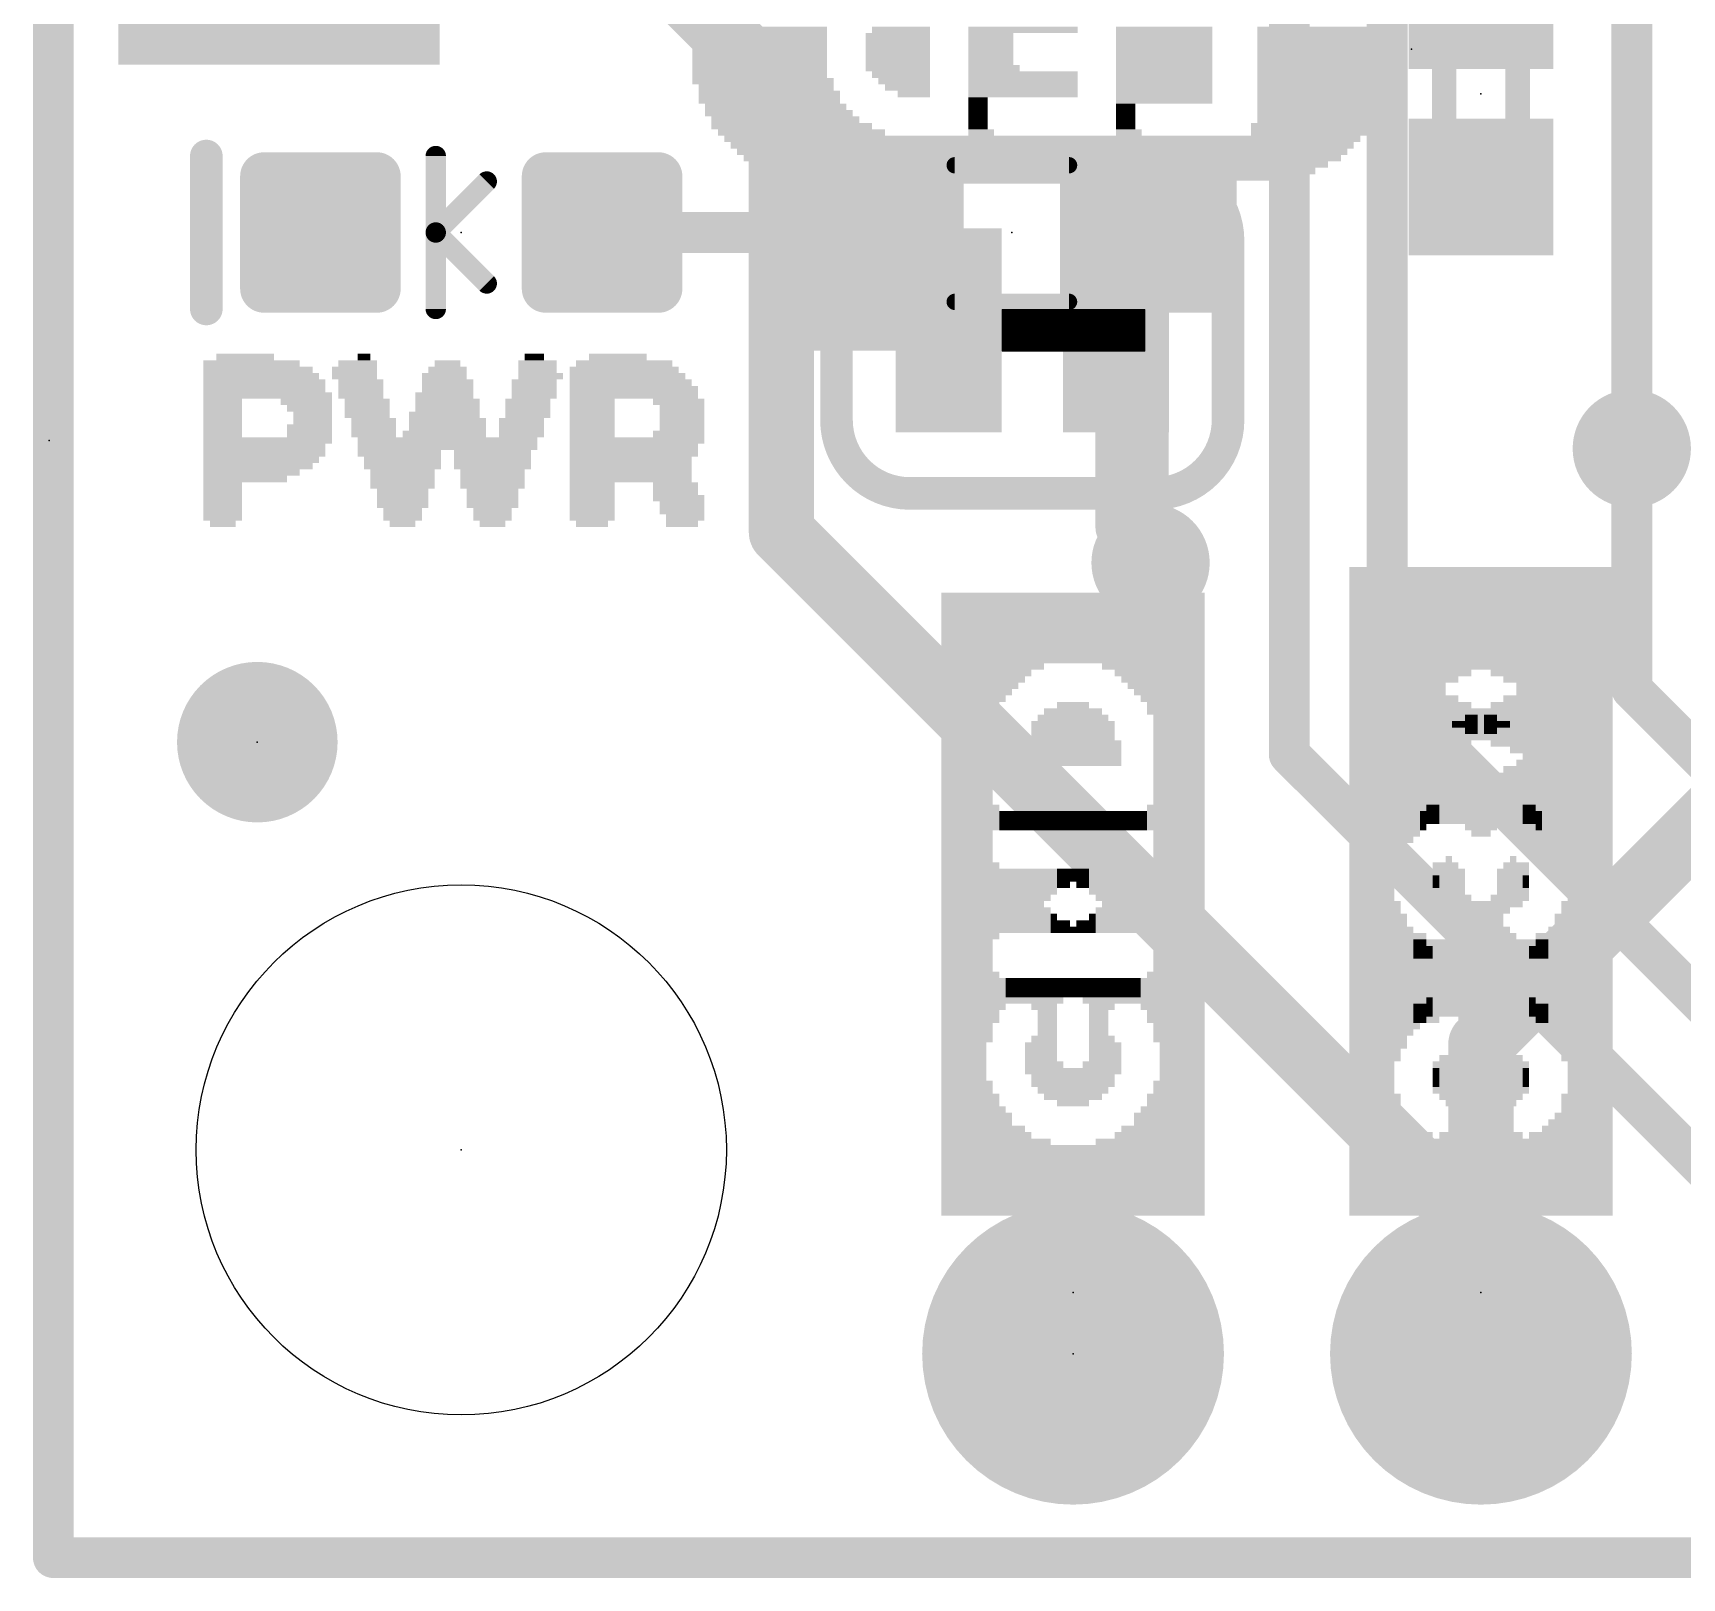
# Model space of a CAD drawing. Extents: x -23 to 84, y -20 to 26.
# Drawn here: x -0.13 to 10.14, y -0.13 to 9.5 of the extents above; entities that cross this region are included whole.
import ezdxf

# ---------------------------------------------------------------- set-up
doc = ezdxf.new("R2010")
doc.units = 0
for name, color, linetype in [('1', 12, 'CONTINUOUS'), ('16', 132, 'CONTINUOUS'), ('17', 110, 'CONTINUOUS'), ('18', 110, 'CONTINUOUS'), ('20', 53, 'CONTINUOUS'), ('21', 41, 'CONTINUOUS'), ('22', 40, 'CONTINUOUS'), ('23', 53, 'CONTINUOUS'), ('24', 53, 'CONTINUOUS'), ('51', 53, 'CONTINUOUS')]:
    doc.layers.add(name, color=color, linetype=linetype)

# ---------------------------------------------------------------- blocks, each defined once
blk = doc.blocks.new('RECT')
blk.add_solid([(-0.5, -0.5), (0.5, -0.5), (-0.5, 0.5), (0.5, 0.5)])
blk = doc.blocks.new('RECT160000X160000R30')
at = {"const_width": 0.15}
blk.add_lwpolyline([(0.425, -0.35), (0.425, 0.35, 0.4142), (0.35, 0.425), (-0.35, 0.425, 0.4142), (-0.425, 0.35), (-0.425, -0.35, 0.4142), (-0.35, -0.425), (0.35, -0.425, 0.4142)], format="xyb", close=True, dxfattribs=at)
blk.add_solid([(-0.3754, -0.3754), (0.3754, -0.3754), (-0.3754, 0.3754), (0.3754, 0.3754)])
blk = doc.blocks.new('PIE')
at = {"const_width": 0.5}
blk.add_lwpolyline([(0, -0.25, 1), (0, 0.25, 1), (0, -0.25)], format="xyb", dxfattribs=at)
blk = doc.blocks.new('ROUNDP')
at = {"const_width": 0.5}
blk.add_lwpolyline([(0, -0.25, 1), (0, 0.25, 1), (0, -0.25)], format="xyb", dxfattribs=at)
blk = doc.blocks.new('ROUNDV')
at = {"const_width": 0.5}
blk.add_lwpolyline([(0, -0.25, 1), (0, 0.25, 1), (0, -0.25)], format="xyb", dxfattribs=at)

msp = doc.modelspace()

# ---------------------------------------------------------------- linework, layer by layer
at = {"layer": '1'}
for points, const_width in [([(0, 25.4), (0, 0)], 0.254), ([(9.8295, 6.9088), (9.8295, 9.74)], 0.254), ([(5.119, 8.255), (3.417, 8.255)], 0.254), ([(6.819, 6.2112), (6.819, 8.255)], 0.254), ([(12.0396, 6.35), (8.89, 3.2004)], 0.4064), ([(6.8326, 6.1976), (6.819, 6.2112)], 0.254), ([(8.89, 3.2004), (8.89, 1.27)], 0.4064), ([(0, 0), (25.4, 0)], 0.254)]:
    msp.add_lwpolyline(points, dxfattribs=dict(at, const_width=const_width))
for points, const_width in [([(3.417, 8.3185, 1), (3.417, 8.1915)], 0.127), ([(5.119, 8.1915, 1), (5.119, 8.3185)], 0.127), ([(6.8825, 8.255, 1), (6.7555, 8.255)], 0.127), ([(9.766, 6.9088, 1), (9.893, 6.9088)], 0.127), ([(6.8639, 6.2561, 1), (6.7741, 6.1663)], 0.127), ([(6.7555, 6.2112, 1), (6.8825, 6.2112)], 0.127), ([(6.7877, 6.1527, 1), (6.8775, 6.2425)], 0.127), ([(8.9916, 3.2004, 1), (8.7884, 3.2004)], 0.2032), ([(8.8182, 3.2722, 1), (8.9618, 3.1286)], 0.2032), ([(8.7884, 1.27, 1), (8.9916, 1.27)], 0.2032), ([(0, 0.0635, 1), (0, -0.0635)], 0.127), ([(-0.0635, 0, 1), (0.0635, 0)], 0.127)]:
    msp.add_lwpolyline(points, format="xyb", dxfattribs=dict(at, const_width=const_width))
at = {"layer": '16'}
for points, const_width in [([(0, 25.4), (0, 0)], 0.254), ([(8.3058, 5.4102), (8.3058, 10.1854)], 0.254), ([(4.5339, 9.1313), (3.6068, 10.0584)], 0.4064), ([(7.6962, 5.0038), (7.6962, 9.8806)], 0.254), ([(4.5339, 7.6454), (4.5339, 9.1313)], 0.4064), ([(4.5339, 6.3881), (4.5339, 7.6454)], 0.4064), ([(5.5753, 7.6454), (4.5339, 7.6454)], 0.254), ([(6.7945, 7.7724), (5.9119, 7.7724)], 0.0127), ([(5.9119, 7.7724), (5.9119, 7.5184)], 0.0127), ([(5.9119, 7.7597), (6.7945, 7.7597)], 0.0127), ([(5.9119, 7.747), (6.7945, 7.747)], 0.0127), ([(5.9119, 7.7343), (6.7945, 7.7343)], 0.0127), ([(5.9119, 7.7216), (6.7945, 7.7216)], 0.0127), ([(5.9119, 7.7089), (6.7945, 7.7089)], 0.0127), ([(5.9119, 7.6962), (6.7945, 7.6962)], 0.0127), ([(6.6167, 7.6454), (6.6167, 6.4135)], 0.254), ([(6.7945, 7.5184), (6.7945, 7.7724)], 0.0127), ([(5.9119, 7.6835), (6.7945, 7.6835)], 0.0127), ([(5.9119, 7.6708), (6.7945, 7.6708)], 0.0127), ([(5.9119, 7.6581), (6.7945, 7.6581)], 0.0127), ([(5.9119, 7.6454), (6.7945, 7.6454)], 0.0127), ([(5.9119, 7.6327), (6.7945, 7.6327)], 0.0127), ([(5.9119, 7.62), (6.7945, 7.62)], 0.0127), ([(5.9119, 7.6073), (6.7945, 7.6073)], 0.0127), ([(5.9119, 7.5946), (6.7945, 7.5946)], 0.0127), ([(5.9119, 7.5819), (6.7945, 7.5819)], 0.0127), ([(5.9119, 7.5692), (6.7945, 7.5692)], 0.0127), ([(5.9119, 7.5565), (6.7945, 7.5565)], 0.0127), ([(5.9119, 7.5438), (6.7945, 7.5438)], 0.0127), ([(5.9119, 7.5311), (6.7945, 7.5311)], 0.0127), ([(5.9119, 7.5184), (6.7945, 7.5184)], 0.0127), ([(5.9119, 7.5184), (6.7945, 7.5184)], 0.0127), ([(9.8295, 5.4105), (9.8295, 6.9088)], 0.254), ([(8.89, 2.032), (4.5339, 6.3881)], 0.4064), ([(6.6167, 6.4135), (6.8326, 6.1976)], 0.254), ([(10.8712, 2.8448), (8.3058, 5.4102)], 0.254), ([(11.8618, 3.3782), (9.8295, 5.4105)], 0.254), ([(11.43, 1.27), (7.6962, 5.0038)], 0.254), ([(8.89, 1.27), (8.89, 2.032)], 0.4064), ([(0, 0), (25.4, 0)], 0.254)]:
    msp.add_lwpolyline(points, dxfattribs=dict(at, const_width=const_width))
for points, const_width in [([(4.6355, 9.1313, 1), (4.4323, 9.1313)], 0.2032), ([(4.4621, 9.0595, 1), (4.6057, 9.2031)], 0.2032), ([(4.6355, 7.6454, 1), (4.4323, 7.6454)], 0.2032), ([(4.4323, 7.6454, 1), (4.6355, 7.6454)], 0.2032), ([(4.5339, 7.7089, 1), (4.5339, 7.5819)], 0.127), ([(5.5753, 7.5819, 1), (5.5753, 7.7089)], 0.127), ([(5.9119, 7.7756, 1), (5.9119, 7.7692)], 0.0064), ([(5.915, 7.7724, 1), (5.9087, 7.7724)], 0.0064), ([(5.9119, 7.7629, 1), (5.9119, 7.7565)], 0.0064), ([(5.9119, 7.7502, 1), (5.9119, 7.7438)], 0.0064), ([(5.9119, 7.7375, 1), (5.9119, 7.7311)], 0.0064), ([(5.9119, 7.7248, 1), (5.9119, 7.7184)], 0.0064), ([(5.9119, 7.7121, 1), (5.9119, 7.7057)], 0.0064), ([(5.9119, 7.6994, 1), (5.9119, 7.693)], 0.0064), ([(6.6802, 7.6454, 1), (6.5532, 7.6454)], 0.127), ([(6.7977, 7.7724, 1), (6.7913, 7.7724)], 0.0064), ([(6.7945, 7.7692, 1), (6.7945, 7.7756)], 0.0064), ([(6.7945, 7.7565, 1), (6.7945, 7.7629)], 0.0064), ([(6.7945, 7.7438, 1), (6.7945, 7.7502)], 0.0064), ([(6.7945, 7.7311, 1), (6.7945, 7.7375)], 0.0064), ([(6.7945, 7.7184, 1), (6.7945, 7.7248)], 0.0064), ([(6.7945, 7.7057, 1), (6.7945, 7.7121)], 0.0064), ([(6.7945, 7.693, 1), (6.7945, 7.6994)], 0.0064), ([(5.9119, 7.6867, 1), (5.9119, 7.6803)], 0.0064), ([(5.9119, 7.674, 1), (5.9119, 7.6676)], 0.0064), ([(5.9119, 7.6613, 1), (5.9119, 7.6549)], 0.0064), ([(5.9119, 7.6486, 1), (5.9119, 7.6422)], 0.0064), ([(5.9119, 7.6359, 1), (5.9119, 7.6295)], 0.0064), ([(5.9119, 7.6232, 1), (5.9119, 7.6168)], 0.0064), ([(5.9119, 7.6105, 1), (5.9119, 7.6041)], 0.0064), ([(5.9119, 7.5978, 1), (5.9119, 7.5914)], 0.0064), ([(6.7945, 7.6803, 1), (6.7945, 7.6867)], 0.0064), ([(6.7945, 7.6676, 1), (6.7945, 7.674)], 0.0064), ([(6.7945, 7.6549, 1), (6.7945, 7.6613)], 0.0064), ([(6.7945, 7.6422, 1), (6.7945, 7.6486)], 0.0064), ([(6.7945, 7.6295, 1), (6.7945, 7.6359)], 0.0064), ([(6.7945, 7.6168, 1), (6.7945, 7.6232)], 0.0064), ([(6.7945, 7.6041, 1), (6.7945, 7.6105)], 0.0064), ([(6.7945, 7.5914, 1), (6.7945, 7.5978)], 0.0064), ([(5.9119, 7.5851, 1), (5.9119, 7.5787)], 0.0064), ([(5.9119, 7.5724, 1), (5.9119, 7.566)], 0.0064), ([(5.9119, 7.5597, 1), (5.9119, 7.5533)], 0.0064), ([(5.9119, 7.547, 1), (5.9119, 7.5406)], 0.0064), ([(5.9119, 7.5343, 1), (5.9119, 7.5279)], 0.0064), ([(5.9119, 7.5216, 1), (5.9119, 7.5152)], 0.0064), ([(5.9119, 7.5216, 1), (5.9119, 7.5152)], 0.0064), ([(5.9087, 7.5184, 1), (5.915, 7.5184)], 0.0064), ([(6.7913, 7.5184, 1), (6.7977, 7.5184)], 0.0064), ([(6.7945, 7.5787, 1), (6.7945, 7.5851)], 0.0064), ([(6.7945, 7.566, 1), (6.7945, 7.5724)], 0.0064), ([(6.7945, 7.5533, 1), (6.7945, 7.5597)], 0.0064), ([(6.7945, 7.5406, 1), (6.7945, 7.547)], 0.0064), ([(6.7945, 7.5279, 1), (6.7945, 7.5343)], 0.0064), ([(6.7945, 7.5152, 1), (6.7945, 7.5216)], 0.0064), ([(6.7945, 7.5152, 1), (6.7945, 7.5216)], 0.0064), ([(9.893, 6.9088, 1), (9.766, 6.9088)], 0.127), ([(4.6057, 6.4599, 1), (4.4621, 6.3163)], 0.2032), ([(4.4323, 6.3881, 1), (4.6355, 6.3881)], 0.2032), ([(6.6616, 6.4584, 1), (6.5718, 6.3686)], 0.127), ([(6.5532, 6.4135, 1), (6.6802, 6.4135)], 0.127), ([(6.7877, 6.1527, 1), (6.8775, 6.2425)], 0.127), ([(8.3507, 5.4551, 1), (8.2609, 5.3653)], 0.127), ([(8.2423, 5.4102, 1), (8.3693, 5.4102)], 0.127), ([(9.8744, 5.4554, 1), (9.7846, 5.3656)], 0.127), ([(9.766, 5.4105, 1), (9.893, 5.4105)], 0.127), ([(7.7411, 5.0487, 1), (7.6513, 4.9589)], 0.127), ([(7.6327, 5.0038, 1), (7.7597, 5.0038)], 0.127), ([(8.9916, 2.032, 1), (8.7884, 2.032)], 0.2032), ([(8.8182, 1.9602, 1), (8.9618, 2.1038)], 0.2032), ([(8.7884, 1.27, 1), (8.9916, 1.27)], 0.2032), ([(0, 0.0635, 1), (0, -0.0635)], 0.127), ([(-0.0635, 0, 1), (0.0635, 0)], 0.127)]:
    msp.add_lwpolyline(points, format="xyb", dxfattribs=dict(at, const_width=const_width))
at = {"layer": '20', "const_width": 0.2032}
for points in [[(0, 0), (0, 25.4)], [(25.4, 0), (0, 0)]]:
    msp.add_lwpolyline(points, dxfattribs=at)
at = {"layer": '20', "const_width": 0.1016}
for points in [[(0, 0.0508, 1), (0, -0.0508)], [(-0.0508, 0, 1), (0.0508, 0)]]:
    msp.add_lwpolyline(points, format="xyb", dxfattribs=at)
at = {"layer": '20'}
msp.add_circle((2.54, 2.54), 1.651, dxfattribs=at)
at = {"layer": '21', "const_width": 0.2032}
msp.add_lwpolyline([(0.9525, 7.7788), (0.9525, 8.7313)], dxfattribs=at)
at = {"layer": '21', "const_width": 0.1016}
for points in [[(1.0033, 8.7313, 1), (0.9017, 8.7313)], [(0.9017, 7.7788, 1), (1.0033, 7.7788)]]:
    msp.add_lwpolyline(points, format="xyb", dxfattribs=at)
at = {"layer": '22'}
for points, const_width in [([(5.334, 8.6614, 0.4142), (4.8768, 8.2042)], 0.2032), ([(5.334, 8.7122, 1), (5.334, 8.6106)], 0.1016), ([(5.334, 8.6106, 1), (5.334, 8.7122)], 0.1016), ([(7.3152, 8.2042, 0.4142), (6.858, 8.6614)], 0.2032), ([(6.858, 8.7122, 1), (6.858, 8.6106)], 0.1016), ([(6.858, 8.6106, 1), (6.858, 8.7122)], 0.1016), ([(4.9276, 8.2042, 1), (4.826, 8.2042)], 0.1016), ([(4.826, 8.2042, 1), (4.9276, 8.2042)], 0.1016), ([(7.366, 8.2042, 1), (7.2644, 8.2042)], 0.1016), ([(7.2644, 8.2042, 1), (7.366, 8.2042)], 0.1016), ([(4.8768, 7.0866, 0.4142), (5.334, 6.6294)], 0.2032), ([(4.9276, 7.0866, 1), (4.826, 7.0866)], 0.1016), ([(4.826, 7.0866, 1), (4.9276, 7.0866)], 0.1016), ([(6.858, 6.6294, 0.4142), (7.3152, 7.0866)], 0.2032), ([(7.366, 7.0866, 1), (7.2644, 7.0866)], 0.1016), ([(7.2644, 7.0866, 1), (7.366, 7.0866)], 0.1016), ([(5.334, 6.6802, 1), (5.334, 6.5786)], 0.1016), ([(5.334, 6.5786, 1), (5.334, 6.6802)], 0.1016), ([(6.858, 6.6802, 1), (6.858, 6.5786)], 0.1016), ([(6.858, 6.5786, 1), (6.858, 6.6802)], 0.1016)]:
    msp.add_lwpolyline(points, format="xyb", dxfattribs=dict(at, const_width=const_width))
at = {"layer": '22', "const_width": 0.2032}
for points in [[(6.858, 8.6614), (5.334, 8.6614)], [(4.8768, 7.0866), (4.8768, 8.2042)], [(7.3152, 7.0866), (7.3152, 8.2042)], [(5.334, 6.6294), (6.858, 6.6294)]]:
    msp.add_lwpolyline(points, dxfattribs=at)
at = {"layer": '23'}
for p in [(8.89, 9.1186), (2.54, 8.255), (5.969, 8.255), (-0.0254, 6.9596), (1.27, 5.08), (2.54, 2.54), (6.35, 1.651), (8.89, 1.651), (6.35, 1.27)]:
    msp.add_point(p, dxfattribs=at)
at = {"layer": '24'}
for p in [(8.4582, 9.398), (6.096, 7.6454), (1.27, 5.08), (6.35, 1.651), (8.89, 1.651)]:
    msp.add_point(p, dxfattribs=at)
at = {"layer": '51'}
for points, const_width in [([(8.6614, 8.8482), (8.6614, 9.389)], 0.1524), ([(9.1186, 9.389), (9.1186, 8.8482)], 0.1524), ([(2.3813, 8.255), (2.3813, 8.7313)], 0.127), ([(2.3813, 8.255), (2.6987, 8.5725)], 0.127), ([(6.325, 8.674), (5.613, 8.674)], 0.1016), ([(2.3813, 7.7788), (2.3813, 8.255)], 0.127), ([(2.3813, 8.255), (2.6987, 7.9375)], 0.127), ([(6.325, 7.823), (5.613, 7.823)], 0.1016)]:
    msp.add_lwpolyline(points, dxfattribs=dict(at, const_width=const_width))
for points, const_width in [([(8.6995, 9.389, 1), (8.6233, 9.389)], 0.0762), ([(9.1567, 9.389, 1), (9.0805, 9.389)], 0.0762), ([(8.6233, 8.8482, 1), (8.6995, 8.8482)], 0.0762), ([(9.0805, 8.8482, 1), (9.1567, 8.8482)], 0.0762), ([(2.413, 8.7313, 1), (2.3495, 8.7313)], 0.0635), ([(2.7212, 8.55, 1), (2.6763, 8.595)], 0.0635), ([(5.613, 8.6994, 1), (5.613, 8.6486)], 0.0508), ([(6.325, 8.6486, 1), (6.325, 8.6994)], 0.0508), ([(2.413, 8.255, 1), (2.3495, 8.255)], 0.0635), ([(2.4037, 8.2775, 1), (2.3588, 8.2325)], 0.0635), ([(2.3588, 8.2775, 1), (2.4037, 8.2325)], 0.0635), ([(2.3495, 8.255, 1), (2.413, 8.255)], 0.0635), ([(2.6763, 7.915, 1), (2.7212, 7.96)], 0.0635), ([(2.3495, 7.7788, 1), (2.413, 7.7788)], 0.0635), ([(5.613, 7.8484, 1), (5.613, 7.7976)], 0.0508), ([(6.325, 7.7976, 1), (6.325, 7.8484)], 0.0508)]:
    msp.add_lwpolyline(points, format="xyb", dxfattribs=dict(at, const_width=const_width))

# ---------------------------------------------------------------- block references
at = {"layer": '1', "rotation": 270}
for p, xscale, yscale in [((1.405, 9.9), 1.2, 2), ((8.89, 9.6986), 0.85, 0.9), ((8.89, 8.5386), 0.85, 0.9)]:
    msp.add_blockref('RECT', p, dxfattribs=dict(at, xscale=xscale, yscale=yscale))
at = {"layer": '1', "rotation": 90}
for p in [(1.663, 8.255), (3.417, 8.255)]:
    msp.add_blockref('RECT160000X160000R30', p, dxfattribs=at)
at = {"layer": '1', "xscale": 1.1, "rotation": 180}
for p in [(5.119, 8.255), (6.819, 8.255)]:
    msp.add_blockref('RECT', p, dxfattribs=at)
at = {"layer": '1'}
msp.add_blockref('PIE', (1.27, 5.08), dxfattribs=at)
at = {"layer": '16', "xscale": 0.6604, "yscale": 1.27, "rotation": 180}
for p in [(5.5753, 7.6454), (6.6167, 7.6454)]:
    msp.add_blockref('RECT', p, dxfattribs=at)
at = {"layer": '16'}
msp.add_blockref('PIE', (1.27, 5.08), dxfattribs=at)
at = {"layer": '17', "xscale": 1.8796, "yscale": 1.8796, "rotation": 90}
for p in [(6.35, 1.27), (6.35, 1.27), (8.89, 1.27), (8.89, 1.27)]:
    msp.add_blockref('ROUNDP', p, dxfattribs=at)
at = {"layer": '18', "xscale": 0.7366, "yscale": 0.7366}
for p in [(9.8295, 6.9088), (9.8295, 6.9088), (6.8326, 6.1976), (6.8326, 6.1976)]:
    msp.add_blockref('ROUNDV', p, dxfattribs=at)
at = {"layer": '21', "yscale": 0.04}
for p, xscale in [((1.1946, 7.4796), 0.36), ((1.9346, 7.4796), 0.08), ((2.9946, 7.4796), 0.12), ((3.5146, 7.4796), 0.36), ((1.2346, 7.4396), 0.6), ((1.2746, 7.3996), 0.68), ((1.8746, 7.3996), 0.28), ((1.8946, 7.4396), 0.24), ((2.4546, 7.3996), 0.24), ((2.4546, 7.4396), 0.16), ((3.0146, 7.4396), 0.24), ((3.0146, 7.3996), 0.24), ((3.5546, 7.3996), 0.68), ((3.5546, 7.4396), 0.6), ((1.2946, 7.3596), 0.72), ((1.3146, 7.3196), 0.76), ((1.3146, 7.2796), 0.76), ((1.8746, 7.3596), 0.28), ((1.9146, 7.3196), 0.28), ((1.9146, 7.2796), 0.28), ((2.4346, 7.3596), 0.28), ((2.4546, 7.3196), 0.32), ((2.4546, 7.2796), 0.32), ((2.9946, 7.3196), 0.28), ((2.9946, 7.2796), 0.28), ((3.0346, 7.3596), 0.28), ((3.5746, 7.3596), 0.72), ((3.5946, 7.3196), 0.76), ((3.6146, 7.2796), 0.8), ((1.3346, 7.2396), 0.8), ((1.0546, 7.1996), 0.24), ((1.5746, 7.1996), 0.32), ((1.9146, 7.2396), 0.28), ((1.9546, 7.1996), 0.28), ((2.4346, 7.2396), 0.36), ((2.4546, 7.1996), 0.4), ((2.9546, 7.1996), 0.28), ((2.9946, 7.2396), 0.28), ((3.6146, 7.2396), 0.8), ((3.3546, 7.1996), 0.28), ((3.8946, 7.1996), 0.32), ((1.0546, 7.1596), 0.24), ((1.0546, 7.1196), 0.24), ((1.0546, 7.0796), 0.24), ((1.5946, 7.1596), 0.28), ((1.6146, 7.1196), 0.24), ((1.6146, 7.0796), 0.24), ((1.9546, 7.1596), 0.28), ((1.9546, 7.1196), 0.28), ((1.9946, 7.0796), 0.28), ((2.4346, 7.1196), 0.44), ((2.4546, 7.0796), 0.48), ((2.4546, 7.1596), 0.4), ((2.9146, 7.0796), 0.28), ((2.9546, 7.1596), 0.28), ((2.9546, 7.1196), 0.28), ((3.3546, 7.1596), 0.28), ((3.3546, 7.1196), 0.28), ((3.3546, 7.0796), 0.28), ((3.9146, 7.1596), 0.28), ((3.9146, 7.1196), 0.28), ((3.9146, 7.0796), 0.28), ((1.0546, 7.0396), 0.24), ((1.0546, 6.9996), 0.24), ((1.5946, 7.0396), 0.28), ((1.5946, 6.9996), 0.28), ((1.9946, 7.0396), 0.28), ((1.9946, 6.9996), 0.28), ((2.4346, 6.9996), 0.52), ((2.4546, 7.0396), 0.48), ((2.9146, 7.0396), 0.28), ((2.9146, 6.9996), 0.28), ((3.3546, 7.0396), 0.28), ((3.3546, 6.9996), 0.28), ((3.8946, 6.9996), 0.32), ((3.9146, 7.0396), 0.28), ((1.3346, 6.9596), 0.8), ((1.3146, 6.9196), 0.76), ((1.3146, 6.8796), 0.76), ((2.4546, 6.9596), 1.12), ((2.4546, 6.9196), 1.12), ((2.1546, 6.8796), 0.52), ((2.7346, 6.8796), 0.48), ((3.6346, 6.9596), 0.84), ((3.6146, 6.9196), 0.8), ((3.6146, 6.8796), 0.8), ((1.2946, 6.8396), 0.72), ((1.2746, 6.7996), 0.68), ((1.2346, 6.7596), 0.6), ((2.1746, 6.8396), 0.48), ((2.1746, 6.7996), 0.48), ((2.1746, 6.7596), 0.4), ((2.7346, 6.8396), 0.48), ((2.7346, 6.7996), 0.48), ((2.7346, 6.7596), 0.4), ((3.5946, 6.8396), 0.76), ((3.5946, 6.7996), 0.76), ((3.5946, 6.7596), 0.76), ((1.1946, 6.7196), 0.52), ((1.0546, 6.6796), 0.24), ((2.1746, 6.7196), 0.4), ((2.1746, 6.6796), 0.4), ((2.7346, 6.7196), 0.4), ((2.7346, 6.6796), 0.4), ((3.5946, 6.7196), 0.76), ((3.3546, 6.6796), 0.28), ((3.8746, 6.6796), 0.28), ((1.0546, 6.6396), 0.24), ((1.0546, 6.5996), 0.24), ((1.0546, 6.5596), 0.24), ((2.1746, 6.6396), 0.32), ((2.1746, 6.5996), 0.32), ((2.1746, 6.5596), 0.32), ((2.7346, 6.6396), 0.32), ((2.7346, 6.5996), 0.32), ((2.7346, 6.5596), 0.32), ((3.3546, 6.6396), 0.28), ((3.3546, 6.5996), 0.28), ((3.3546, 6.5596), 0.28), ((3.8746, 6.6396), 0.28), ((3.8946, 6.5996), 0.32), ((3.9146, 6.5596), 0.28), ((1.0546, 6.5196), 0.24), ((1.0546, 6.4796), 0.24), ((2.1746, 6.5196), 0.24), ((2.1746, 6.4796), 0.24), ((2.7346, 6.5196), 0.24), ((2.7346, 6.4796), 0.24), ((3.3546, 6.5196), 0.28), ((3.3546, 6.4796), 0.28), ((3.9146, 6.5196), 0.28), ((3.9346, 6.4796), 0.24), ((1.0546, 6.4396), 0.16), ((2.1746, 6.4396), 0.16), ((2.7346, 6.4396), 0.16), ((3.3546, 6.4396), 0.2), ((3.9146, 6.4396), 0.2)]:
    msp.add_blockref('RECT', p, dxfattribs=dict(at, xscale=xscale))
at = {"layer": '21', "yscale": 0.04, "rotation": 90}
for p, xscale in [((8.09, 4.151), 4.04), ((8.13, 4.151), 4.04), ((8.17, 4.151), 4.04), ((8.21, 4.151), 4.04), ((8.25, 4.151), 4.04), ((8.29, 4.151), 4.04), ((8.33, 4.151), 4.04), ((8.37, 5.231), 1.88), ((8.41, 5.931), 0.48), ((8.45, 5.951), 0.44), ((8.49, 5.951), 0.44), ((8.53, 5.951), 0.44), ((8.57, 5.931), 0.48), ((8.61, 5.931), 0.48), ((8.65, 5.911), 0.52), ((8.69, 5.911), 0.52), ((8.73, 5.891), 0.56), ((8.77, 5.891), 0.56), ((8.81, 5.871), 0.6), ((8.85, 5.871), 0.6), ((8.89, 5.851), 0.64), ((8.93, 5.851), 0.64), ((8.97, 5.831), 0.68), ((9.01, 5.831), 0.68), ((9.05, 5.811), 0.72), ((9.09, 5.811), 0.72), ((9.13, 5.791), 0.76), ((9.17, 5.791), 0.76), ((9.21, 5.771), 0.8), ((9.25, 5.771), 0.8), ((9.29, 5.751), 0.84), ((9.33, 5.751), 0.84), ((9.37, 5.731), 0.88), ((9.41, 5.711), 0.92), ((9.45, 4.151), 4.04), ((9.49, 4.151), 4.04), ((9.53, 4.151), 4.04), ((9.57, 4.151), 4.04), ((9.61, 4.151), 4.04), ((9.65, 4.151), 4.04), ((9.69, 4.151), 4.04), ((5.55, 4.071), 3.88), ((5.59, 4.071), 3.88), ((5.63, 4.071), 3.88), ((5.67, 4.071), 3.88), ((5.71, 4.071), 3.88), ((5.75, 4.071), 3.88), ((5.79, 4.071), 3.88), ((5.83, 4.611), 2.8), ((5.87, 5.631), 0.76), ((5.91, 5.671), 0.68), ((5.95, 5.691), 0.64), ((5.99, 5.711), 0.6), ((6.03, 5.731), 0.56), ((6.07, 5.751), 0.52), ((6.11, 5.771), 0.48), ((6.15, 5.771), 0.48), ((6.19, 5.791), 0.44), ((6.23, 5.791), 0.44), ((6.27, 5.791), 0.44), ((6.31, 5.791), 0.44), ((6.35, 5.791), 0.44), ((6.39, 5.791), 0.44), ((6.43, 5.791), 0.44), ((6.47, 5.791), 0.44), ((6.51, 5.791), 0.44), ((6.55, 5.771), 0.48), ((6.59, 5.771), 0.48), ((6.63, 5.751), 0.52), ((6.67, 5.751), 0.52), ((6.71, 5.731), 0.56), ((6.75, 5.711), 0.6), ((6.79, 5.691), 0.64), ((6.83, 5.651), 0.72), ((6.87, 5.591), 0.84), ((6.91, 4.071), 3.88), ((6.95, 4.071), 3.88), ((6.99, 4.071), 3.88), ((7.03, 4.071), 3.88), ((7.07, 4.071), 3.88), ((7.11, 4.071), 3.88), ((7.15, 4.071), 3.88), ((8.41, 5.191), 0.6), ((8.45, 5.191), 0.6), ((8.49, 5.191), 0.52), ((8.53, 5.191), 0.52), ((8.57, 5.211), 0.48), ((8.61, 5.191), 0.44), ((8.65, 5.211), 0.4), ((8.69, 5.191), 0.36), ((8.73, 5.211), 0.32), ((6.19, 5.091), 0.32), ((6.23, 5.111), 0.36), ((6.27, 5.131), 0.4), ((6.31, 5.131), 0.4), ((6.35, 5.131), 0.4), ((6.39, 5.131), 0.4), ((6.43, 5.131), 0.4), ((6.47, 5.111), 0.36), ((6.51, 5.111), 0.36), ((6.55, 5.091), 0.32), ((8.77, 5.191), 0.28), ((8.81, 5.191), 0.28), ((8.85, 5.191), 0.2), ((8.89, 5.191), 0.2), ((8.93, 5.191), 0.12), ((8.97, 5.191), 0.12), ((6.11, 5.051), 0.24), ((6.15, 5.071), 0.28), ((6.59, 5.071), 0.28), ((9.01, 5.191), 0.04), ((9.05, 5.191), 0.04), ((6.63, 5.011), 0.16), ((9.29, 4.791), 0.52), ((9.33, 4.771), 0.56), ((9.37, 4.771), 0.64), ((9.41, 4.751), 0.76), ((9.05, 4.771), 0.32), ((9.09, 4.771), 0.32), ((9.13, 4.791), 0.36), ((9.17, 4.791), 0.36), ((9.21, 4.791), 0.44), ((9.25, 4.791), 0.44), ((8.89, 4.671), 0.36), ((8.93, 4.691), 0.32), ((8.97, 4.731), 0.32), ((9.01, 4.731), 0.32), ((8.65, 4.651), 0.16), ((8.69, 4.651), 0.16), ((8.73, 4.671), 0.2), ((8.77, 4.671), 0.2), ((8.81, 4.671), 0.28), ((8.85, 4.651), 0.32), ((5.87, 4.611), 0.16), ((5.91, 4.591), 0.12), ((5.95, 4.591), 0.12), ((5.99, 4.591), 0.12), ((6.03, 4.591), 0.12), ((6.07, 4.591), 0.12), ((6.11, 4.591), 0.12), ((6.15, 4.591), 0.12), ((6.19, 4.591), 0.12), ((6.23, 4.591), 0.12), ((6.27, 4.591), 0.12), ((6.31, 4.591), 0.12), ((6.35, 4.591), 0.12), ((6.39, 4.591), 0.12), ((6.43, 4.591), 0.12), ((6.47, 4.591), 0.12), ((6.51, 4.591), 0.12), ((6.55, 4.591), 0.12), ((6.59, 4.591), 0.12), ((6.63, 4.591), 0.12), ((6.67, 4.591), 0.12), ((6.71, 4.591), 0.12), ((6.75, 4.591), 0.12), ((6.79, 4.591), 0.12), ((6.83, 4.611), 0.16), ((6.87, 4.591), 0.2), ((8.41, 4.551), 0.28), ((8.45, 4.551), 0.2), ((8.49, 4.571), 0.16), ((8.53, 4.591), 0.12), ((8.57, 4.631), 0.12), ((8.61, 4.631), 0.12), ((5.87, 4.091), 0.48), ((6.87, 4.091), 0.48), ((8.65, 4.211), 0.24), ((8.69, 4.211), 0.24), ((9.05, 4.171), 0.32), ((9.09, 4.211), 0.32), ((9.13, 4.191), 0.28), ((9.17, 4.211), 0.24), ((5.91, 4.091), 0.4), ((5.95, 4.111), 0.36), ((5.99, 4.111), 0.36), ((6.03, 4.131), 0.32), ((6.07, 4.151), 0.28), ((6.11, 4.171), 0.24), ((6.15, 4.171), 0.24), ((6.19, 4.191), 0.2), ((6.23, 4.211), 0.16), ((6.27, 4.231), 0.12), ((6.31, 4.231), 0.12), ((6.35, 4.251), 0.08), ((6.39, 4.271), 0.04), ((6.71, 4.051), 0.32), ((6.75, 4.051), 0.32), ((6.79, 4.071), 0.36), ((6.83, 4.071), 0.44), ((8.61, 4.211), 0.08), ((8.73, 4.171), 0.24), ((9.01, 3.831), 0.92), ((6.63, 4.011), 0.24), ((6.67, 4.031), 0.28), ((8.77, 3.731), 0.8), ((8.97, 3.731), 0.8), ((6.47, 3.951), 0.12), ((6.51, 3.971), 0.16), ((6.55, 3.991), 0.2), ((6.59, 3.991), 0.2), ((8.41, 3.591), 0.84), ((8.81, 3.711), 0.76), ((8.85, 3.691), 0.8), ((8.89, 3.671), 0.84), ((8.93, 3.691), 0.8), ((9.41, 3.851), 0.32), ((6.35, 3.911), 0.04), ((6.39, 3.931), 0.08), ((6.43, 3.931), 0.08), ((8.45, 3.591), 0.68), ((8.73, 3.651), 0.56), ((9.37, 3.831), 0.2), ((8.49, 3.591), 0.6), ((8.53, 3.611), 0.56), ((8.57, 3.591), 0.52), ((8.61, 3.591), 0.52), ((8.65, 3.611), 0.48), ((8.69, 3.631), 0.52), ((9.05, 3.611), 0.48), ((9.09, 3.591), 0.44), ((9.13, 3.591), 0.44), ((9.17, 3.731), 0.16), ((9.21, 3.771), 0.08), ((9.25, 3.791), 0.12), ((9.29, 3.791), 0.12), ((9.33, 3.811), 0.16), ((5.87, 3.491), 0.32), ((5.91, 3.511), 0.2), ((5.95, 3.531), 0.16), ((5.99, 3.531), 0.16), ((6.03, 3.531), 0.16), ((6.07, 3.531), 0.16), ((6.11, 3.511), 0.2), ((6.15, 3.251), 0.72), ((6.19, 3.231), 0.76), ((6.23, 3.231), 0.76), ((6.27, 3.531), 0.16), ((6.31, 3.551), 0.12), ((6.35, 3.551), 0.12), ((6.39, 3.551), 0.12), ((6.43, 3.551), 0.12), ((6.47, 3.551), 0.12), ((6.51, 3.551), 0.12), ((6.55, 3.551), 0.12), ((6.59, 3.551), 0.12), ((6.63, 3.551), 0.12), ((6.67, 3.551), 0.12), ((6.71, 3.551), 0.12), ((6.75, 3.551), 0.12), ((6.79, 3.531), 0.16), ((6.83, 3.531), 0.24), ((6.87, 3.491), 0.32), ((9.17, 3.451), 0.16), ((9.21, 3.431), 0.12), ((9.25, 3.391), 0.12), ((9.29, 3.391), 0.12), ((9.33, 3.371), 0.16), ((9.37, 3.371), 0.24), ((9.41, 3.331), 0.32), ((6.11, 3.111), 0.28), ((6.47, 3.051), 0.4), ((6.51, 3.051), 0.4), ((6.55, 3.071), 0.36), ((6.59, 3.091), 0.32), ((6.63, 3.111), 0.2), ((6.27, 2.951), 0.28), ((8.65, 2.991), 0.2), ((8.69, 2.971), 0.24), ((8.73, 2.951), 0.28), ((9.05, 2.971), 0.32), ((9.09, 2.971), 0.32), ((9.13, 2.991), 0.28), ((9.17, 2.991), 0.2), ((6.31, 2.931), 0.24), ((6.35, 2.931), 0.24), ((6.39, 2.931), 0.24), ((6.43, 2.931), 0.24), ((8.61, 2.991), 0.12), ((9.01, 2.591), 0.92), ((5.83, 2.551), 0.84), ((5.87, 2.511), 0.76), ((6.87, 2.531), 0.8), ((8.37, 2.511), 0.76), ((8.77, 2.511), 0.76), ((8.81, 2.511), 0.76), ((8.85, 2.511), 0.76), ((8.89, 2.511), 0.76), ((8.93, 2.511), 0.76), ((8.97, 2.511), 0.76), ((5.91, 2.471), 0.68), ((6.83, 2.491), 0.72), ((5.95, 2.451), 0.64), ((5.99, 2.411), 0.56), ((6.03, 2.411), 0.56), ((6.71, 2.411), 0.56), ((6.75, 2.431), 0.6), ((6.79, 2.451), 0.64), ((8.41, 2.451), 0.64), ((8.45, 2.431), 0.6), ((8.49, 2.411), 0.56), ((8.73, 2.431), 0.6), ((9.33, 2.411), 0.56), ((9.37, 2.431), 0.6), ((9.41, 2.451), 0.64), ((6.07, 2.391), 0.52), ((6.11, 2.371), 0.48), ((6.15, 2.371), 0.48), ((6.19, 2.371), 0.48), ((6.23, 2.351), 0.44), ((6.27, 2.351), 0.44), ((6.31, 2.351), 0.44), ((6.35, 2.351), 0.44), ((6.39, 2.351), 0.44), ((6.43, 2.351), 0.44), ((6.47, 2.351), 0.44), ((6.51, 2.371), 0.48), ((6.55, 2.371), 0.48), ((6.59, 2.371), 0.48), ((6.63, 2.391), 0.52), ((6.67, 2.391), 0.52), ((8.53, 2.391), 0.52), ((8.57, 2.391), 0.52), ((8.61, 2.371), 0.48), ((8.65, 2.391), 0.52), ((8.69, 2.391), 0.52), ((9.05, 2.371), 0.48), ((9.09, 2.351), 0.44), ((9.13, 2.351), 0.44), ((9.17, 2.371), 0.48), ((9.21, 2.371), 0.48), ((9.25, 2.371), 0.48), ((9.29, 2.391), 0.52)]:
    msp.add_blockref('RECT', p, dxfattribs=dict(at, xscale=xscale))
msp.add_blockref('RECT', (8.37, 3.591), dxfattribs=at)
at = {"layer": '22', "yscale": 0.04}
for p, xscale, rotation in [((4.3982, 9.518), 0.84, 180), ((4.3982, 9.478), 0.84, 180), ((4.3982, 9.438), 0.84, 180), ((5.2582, 9.478), 0.4, 180), ((5.2582, 9.438), 0.4, 180), ((5.2782, 9.518), 0.36, 180), ((6.0382, 9.518), 0.68, 180), ((5.8382, 9.478), 0.28, 180), ((5.8382, 9.438), 0.28, 180), ((6.9182, 9.518), 0.6, 180), ((6.9182, 9.478), 0.6, 180), ((6.9182, 9.438), 0.6, 180), ((7.9182, 9.518), 0.84, 180), ((7.9182, 9.478), 0.84, 180), ((7.9182, 9.438), 0.84, 180), ((4.3982, 9.398), 0.84, 180), ((4.3982, 9.358), 0.84, 180), ((5.2582, 9.398), 0.4, 180), ((5.2582, 9.358), 0.4, 180), ((5.8382, 9.398), 0.28, 180), ((5.8382, 9.358), 0.28, 180), ((6.9182, 9.398), 0.6, 180), ((6.9182, 9.358), 0.6, 180), ((7.9182, 9.398), 0.84, 180), ((7.9182, 9.358), 0.84, 180), ((4.3982, 9.318), 0.84, 180), ((4.3982, 9.278), 0.84, 180), ((4.3982, 9.238), 0.84, 180), ((5.2582, 9.318), 0.4, 180), ((5.2582, 9.278), 0.4, 180), ((5.2782, 9.238), 0.36, 180), ((5.8382, 9.318), 0.28, 180), ((5.8582, 9.278), 0.32, 180), ((6.0382, 9.238), 0.68, 180), ((6.9182, 9.318), 0.6, 180), ((6.9182, 9.278), 0.6, 180), ((6.9182, 9.238), 0.6, 180), ((7.9182, 9.318), 0.84, 180), ((7.9182, 9.278), 0.84, 180), ((7.9182, 9.238), 0.84, 180), ((4.4182, 9.198), 0.88, 180), ((4.4382, 9.158), 0.84, 180), ((5.2982, 9.198), 0.32, 180), ((5.3182, 9.158), 0.28, 180), ((6.0382, 9.198), 0.68, 180), ((6.0382, 9.158), 0.68, 180), ((6.9182, 9.198), 0.6, 180), ((6.9182, 9.158), 0.6, 180), ((7.9182, 9.198), 0.84, 180), ((7.8982, 9.158), 0.8, 180), ((4.4582, 9.118), 0.88, 180), ((4.4582, 9.078), 0.88, 180), ((4.4982, 9.038), 0.88, 180), ((5.3582, 9.118), 0.2, 180), ((6.0382, 9.118), 0.68, 180), ((5.7582, 9.078), 0.12, 180), ((5.7582, 9.038), 0.12, 180), ((6.9182, 9.118), 0.6, 180), ((6.9182, 9.078), 0.6, 180), ((6.6782, 9.038), 0.12, 180), ((7.8982, 9.118), 0.8, 180), ((7.8982, 9.078), 0.8, 180), ((7.8782, 9.038), 0.76, 180), ((4.5182, 8.998), 0.92, 180), ((4.5582, 8.958), 0.92, 180), ((5.7582, 8.998), 0.12, 180), ((5.7582, 8.958), 0.12, 180), ((5.7582, 8.918), 0.12, 180), ((6.6782, 8.998), 0.12, 180), ((6.6782, 8.958), 0.12, 180), ((6.6782, 8.918), 0.12, 180), ((7.8382, 8.918), 0.76, 180), ((7.8782, 8.998), 0.76, 180), ((7.8582, 8.958), 0.72, 180), ((4.6582, 8.878), 1.04, 180), ((6.1582, 8.838), 3.96, 180), ((5.7782, 8.878), 0.16, 180), ((6.6982, 8.878), 0.16, 180), ((7.8182, 8.878), 0.72, 180), ((6.1582, 8.798), 3.88, 180), ((6.1582, 8.758), 3.8, 180), ((6.1582, 8.718), 3.72, 180), ((6.1582, 8.678), 3.56, 180), ((6.1582, 8.638), 3.4, 180), ((6.1582, 8.598), 3.16, 180), ((8.09, 4.151), 4.04, 90), ((8.13, 4.151), 4.04, 90), ((8.17, 4.151), 4.04, 90), ((8.21, 4.151), 4.04, 90), ((8.25, 4.151), 4.04, 90), ((8.29, 4.151), 4.04, 90), ((8.33, 4.151), 4.04, 90), ((8.37, 5.711), 0.92, 90), ((8.41, 5.731), 0.88, 90), ((8.45, 5.751), 0.84, 90), ((8.49, 5.751), 0.84, 90), ((8.53, 5.771), 0.8, 90), ((8.57, 5.771), 0.8, 90), ((8.61, 5.791), 0.76, 90), ((8.65, 5.791), 0.76, 90), ((8.69, 5.811), 0.72, 90), ((8.73, 5.811), 0.72, 90), ((8.77, 5.831), 0.68, 90), ((8.81, 5.831), 0.68, 90), ((8.85, 5.851), 0.64, 90), ((8.89, 5.851), 0.64, 90), ((8.93, 5.871), 0.6, 90), ((8.97, 5.871), 0.6, 90), ((9.01, 5.891), 0.56, 90), ((9.05, 5.891), 0.56, 90), ((9.09, 5.911), 0.52, 90), ((9.13, 5.911), 0.52, 90), ((9.17, 5.931), 0.48, 90), ((9.21, 5.931), 0.48, 90), ((9.25, 5.951), 0.44, 90), ((9.29, 5.951), 0.44, 90), ((9.33, 5.951), 0.44, 90), ((9.37, 5.931), 0.48, 90), ((9.41, 5.231), 1.88, 90), ((9.45, 4.151), 4.04, 90), ((9.49, 4.151), 4.04, 90), ((9.53, 4.151), 4.04, 90), ((9.57, 4.151), 4.04, 90), ((9.61, 4.151), 4.04, 90), ((9.65, 4.151), 4.04, 90), ((9.69, 4.151), 4.04, 90), ((5.55, 4.071), 3.88, 90), ((5.59, 4.071), 3.88, 90), ((5.63, 4.071), 3.88, 90), ((5.67, 4.071), 3.88, 90), ((5.71, 4.071), 3.88, 90), ((5.75, 4.071), 3.88, 90), ((5.79, 4.071), 3.88, 90), ((5.83, 5.591), 0.84, 90), ((5.87, 5.651), 0.72, 90), ((5.91, 5.691), 0.64, 90), ((5.95, 5.711), 0.6, 90), ((5.99, 5.731), 0.56, 90), ((6.03, 5.751), 0.52, 90), ((6.07, 5.751), 0.52, 90), ((6.11, 5.771), 0.48, 90), ((6.15, 5.771), 0.48, 90), ((6.19, 5.791), 0.44, 90), ((6.23, 5.791), 0.44, 90), ((6.27, 5.791), 0.44, 90), ((6.31, 5.791), 0.44, 90), ((6.35, 5.791), 0.44, 90), ((6.39, 5.791), 0.44, 90), ((6.43, 5.791), 0.44, 90), ((6.47, 5.791), 0.44, 90), ((6.51, 5.791), 0.44, 90), ((6.55, 5.771), 0.48, 90), ((6.59, 5.771), 0.48, 90), ((6.63, 5.751), 0.52, 90), ((6.67, 5.731), 0.56, 90), ((6.71, 5.711), 0.6, 90), ((6.75, 5.691), 0.64, 90), ((6.79, 5.671), 0.68, 90), ((6.83, 5.631), 0.76, 90), ((6.87, 4.611), 2.8, 90), ((6.91, 4.071), 3.88, 90), ((6.95, 4.071), 3.88, 90), ((6.99, 4.071), 3.88, 90), ((7.03, 4.071), 3.88, 90), ((7.07, 4.071), 3.88, 90), ((7.11, 4.071), 3.88, 90), ((7.15, 4.071), 3.88, 90), ((9.21, 5.211), 0.48, 90), ((9.25, 5.191), 0.52, 90), ((9.29, 5.191), 0.52, 90), ((9.33, 5.191), 0.6, 90), ((9.37, 5.191), 0.6, 90), ((9.05, 5.211), 0.32, 90), ((9.09, 5.191), 0.36, 90), ((9.13, 5.211), 0.4, 90), ((9.17, 5.191), 0.44, 90), ((6.15, 5.091), 0.32, 90), ((6.19, 5.111), 0.36, 90), ((6.23, 5.111), 0.36, 90), ((6.27, 5.131), 0.4, 90), ((6.31, 5.131), 0.4, 90), ((6.35, 5.131), 0.4, 90), ((6.39, 5.131), 0.4, 90), ((6.43, 5.131), 0.4, 90), ((6.47, 5.111), 0.36, 90), ((6.51, 5.091), 0.32, 90), ((8.81, 5.191), 0.12, 90), ((8.85, 5.191), 0.12, 90), ((8.89, 5.191), 0.2, 90), ((8.93, 5.191), 0.2, 90), ((8.97, 5.191), 0.28, 90), ((9.01, 5.191), 0.28, 90), ((6.11, 5.071), 0.28, 90), ((6.55, 5.071), 0.28, 90), ((6.59, 5.051), 0.24, 90), ((8.73, 5.191), 0.04, 90), ((8.77, 5.191), 0.04, 90), ((6.07, 5.011), 0.16, 90), ((8.37, 4.751), 0.76, 90), ((8.41, 4.771), 0.64, 90), ((8.45, 4.771), 0.56, 90), ((8.49, 4.791), 0.52, 90), ((8.53, 4.791), 0.44, 90), ((8.57, 4.791), 0.44, 90), ((8.61, 4.791), 0.36, 90), ((8.65, 4.791), 0.36, 90), ((8.69, 4.771), 0.32, 90), ((8.73, 4.771), 0.32, 90), ((8.77, 4.731), 0.32, 90), ((8.81, 4.731), 0.32, 90), ((8.85, 4.691), 0.32, 90), ((8.89, 4.671), 0.36, 90), ((8.93, 4.651), 0.32, 90), ((8.97, 4.671), 0.28, 90), ((9.01, 4.671), 0.2, 90), ((9.05, 4.671), 0.2, 90), ((9.09, 4.651), 0.16, 90), ((9.13, 4.651), 0.16, 90), ((5.83, 4.591), 0.2, 90), ((5.87, 4.611), 0.16, 90), ((5.91, 4.591), 0.12, 90), ((5.95, 4.591), 0.12, 90), ((5.99, 4.591), 0.12, 90), ((6.03, 4.591), 0.12, 90), ((6.07, 4.591), 0.12, 90), ((6.11, 4.591), 0.12, 90), ((6.15, 4.591), 0.12, 90), ((6.19, 4.591), 0.12, 90), ((6.23, 4.591), 0.12, 90), ((6.27, 4.591), 0.12, 90), ((6.31, 4.591), 0.12, 90), ((6.35, 4.591), 0.12, 90), ((6.39, 4.591), 0.12, 90), ((6.43, 4.591), 0.12, 90), ((6.47, 4.591), 0.12, 90), ((6.51, 4.591), 0.12, 90), ((6.55, 4.591), 0.12, 90), ((6.59, 4.591), 0.12, 90), ((6.63, 4.591), 0.12, 90), ((6.67, 4.591), 0.12, 90), ((6.71, 4.591), 0.12, 90), ((6.75, 4.591), 0.12, 90), ((6.79, 4.591), 0.12, 90), ((6.83, 4.611), 0.16, 90), ((9.17, 4.631), 0.12, 90), ((9.21, 4.631), 0.12, 90), ((9.25, 4.591), 0.12, 90), ((9.29, 4.571), 0.16, 90), ((9.33, 4.551), 0.2, 90), ((9.37, 4.551), 0.28, 90), ((5.83, 4.091), 0.48, 90), ((6.83, 4.091), 0.48, 90), ((8.61, 4.211), 0.24, 90), ((8.65, 4.191), 0.28, 90), ((8.69, 4.211), 0.32, 90), ((8.73, 4.171), 0.32, 90), ((9.09, 4.211), 0.24, 90), ((9.13, 4.211), 0.24, 90), ((5.87, 4.071), 0.44, 90), ((5.91, 4.071), 0.36, 90), ((5.95, 4.051), 0.32, 90), ((5.99, 4.051), 0.32, 90), ((6.31, 4.271), 0.04, 90), ((6.35, 4.251), 0.08, 90), ((6.39, 4.231), 0.12, 90), ((6.43, 4.231), 0.12, 90), ((6.47, 4.211), 0.16, 90), ((6.51, 4.191), 0.2, 90), ((6.55, 4.171), 0.24, 90), ((6.59, 4.171), 0.24, 90), ((6.63, 4.151), 0.28, 90), ((6.67, 4.131), 0.32, 90), ((6.71, 4.111), 0.36, 90), ((6.75, 4.111), 0.36, 90), ((6.79, 4.091), 0.4, 90), ((8.77, 3.831), 0.92, 90), ((9.05, 4.171), 0.24, 90), ((9.17, 4.211), 0.08, 90), ((6.03, 4.031), 0.28, 90), ((6.07, 4.011), 0.24, 90), ((8.81, 3.731), 0.8, 90), ((9.01, 3.731), 0.8, 90), ((6.11, 3.991), 0.2, 90), ((6.15, 3.991), 0.2, 90), ((6.19, 3.971), 0.16, 90), ((6.23, 3.951), 0.12, 90), ((8.37, 3.851), 0.32, 90), ((8.85, 3.691), 0.8, 90), ((8.89, 3.671), 0.84, 90), ((8.93, 3.691), 0.8, 90), ((8.97, 3.711), 0.76, 90), ((9.37, 3.591), 0.84, 90), ((6.27, 3.931), 0.08, 90), ((6.31, 3.931), 0.08, 90), ((6.35, 3.911), 0.04, 90), ((8.41, 3.831), 0.2, 90), ((9.05, 3.651), 0.56, 90), ((9.33, 3.591), 0.68, 90), ((8.45, 3.811), 0.16, 90), ((8.49, 3.791), 0.12, 90), ((8.53, 3.791), 0.12, 90), ((8.57, 3.771), 0.08, 90), ((8.61, 3.731), 0.16, 90), ((8.65, 3.591), 0.44, 90), ((8.69, 3.591), 0.44, 90), ((8.73, 3.611), 0.48, 90), ((9.09, 3.631), 0.52, 90), ((9.13, 3.611), 0.48, 90), ((9.17, 3.591), 0.52, 90), ((9.21, 3.591), 0.52, 90), ((9.25, 3.611), 0.56, 90), ((9.29, 3.591), 0.6, 90), ((5.83, 3.491), 0.32, 90), ((5.87, 3.531), 0.24, 90), ((5.91, 3.531), 0.16, 90), ((5.95, 3.551), 0.12, 90), ((5.99, 3.551), 0.12, 90), ((6.03, 3.551), 0.12, 90), ((6.07, 3.551), 0.12, 90), ((6.11, 3.551), 0.12, 90), ((6.15, 3.551), 0.12, 90), ((6.19, 3.551), 0.12, 90), ((6.23, 3.551), 0.12, 90), ((6.27, 3.551), 0.12, 90), ((6.31, 3.551), 0.12, 90), ((6.35, 3.551), 0.12, 90), ((6.39, 3.551), 0.12, 90), ((6.43, 3.531), 0.16, 90), ((6.47, 3.231), 0.76, 90), ((6.51, 3.231), 0.76, 90), ((6.55, 3.251), 0.72, 90), ((6.59, 3.511), 0.2, 90), ((6.63, 3.531), 0.16, 90), ((6.67, 3.531), 0.16, 90), ((6.71, 3.531), 0.16, 90), ((6.75, 3.531), 0.16, 90), ((6.79, 3.511), 0.2, 90), ((6.83, 3.491), 0.32, 90), ((8.61, 3.451), 0.16, 90), ((8.37, 3.331), 0.32, 90), ((8.41, 3.371), 0.24, 90), ((8.45, 3.371), 0.16, 90), ((8.49, 3.391), 0.12, 90), ((8.53, 3.391), 0.12, 90), ((8.57, 3.431), 0.12, 90), ((6.07, 3.111), 0.2, 90), ((6.11, 3.091), 0.32, 90), ((6.15, 3.071), 0.36, 90), ((6.19, 3.051), 0.4, 90), ((6.23, 3.051), 0.4, 90), ((6.59, 3.111), 0.28, 90), ((6.43, 2.951), 0.28, 90), ((8.61, 2.991), 0.2, 90), ((8.65, 2.991), 0.28, 90), ((8.69, 2.971), 0.32, 90), ((8.73, 2.971), 0.32, 90), ((9.05, 2.951), 0.28, 90), ((9.09, 2.971), 0.24, 90), ((9.13, 2.991), 0.2, 90), ((6.27, 2.931), 0.24, 90), ((6.31, 2.931), 0.24, 90), ((6.35, 2.931), 0.24, 90), ((6.39, 2.931), 0.24, 90), ((8.77, 2.591), 0.92, 90), ((9.17, 2.991), 0.12, 90), ((5.83, 2.531), 0.8, 90), ((6.83, 2.511), 0.76, 90), ((6.87, 2.551), 0.84, 90), ((8.81, 2.511), 0.76, 90), ((8.85, 2.511), 0.76, 90), ((8.89, 2.511), 0.76, 90), ((8.93, 2.511), 0.76, 90), ((8.97, 2.511), 0.76, 90), ((9.01, 2.511), 0.76, 90), ((9.41, 2.511), 0.76, 90), ((5.87, 2.491), 0.72, 90), ((6.79, 2.471), 0.68, 90), ((5.91, 2.451), 0.64, 90), ((5.95, 2.431), 0.6, 90), ((5.99, 2.411), 0.56, 90), ((6.67, 2.411), 0.56, 90), ((6.71, 2.411), 0.56, 90), ((6.75, 2.451), 0.64, 90), ((8.37, 2.451), 0.64, 90), ((8.41, 2.431), 0.6, 90), ((8.45, 2.411), 0.56, 90), ((9.05, 2.431), 0.6, 90), ((9.29, 2.411), 0.56, 90), ((9.33, 2.431), 0.6, 90), ((9.37, 2.451), 0.64, 90), ((6.03, 2.391), 0.52, 90), ((6.07, 2.391), 0.52, 90), ((6.11, 2.371), 0.48, 90), ((6.15, 2.371), 0.48, 90), ((6.19, 2.371), 0.48, 90), ((6.23, 2.351), 0.44, 90), ((6.27, 2.351), 0.44, 90), ((6.31, 2.351), 0.44, 90), ((6.35, 2.351), 0.44, 90), ((6.39, 2.351), 0.44, 90), ((6.43, 2.351), 0.44, 90), ((6.47, 2.351), 0.44, 90), ((6.51, 2.371), 0.48, 90), ((6.55, 2.371), 0.48, 90), ((6.59, 2.371), 0.48, 90), ((6.63, 2.391), 0.52, 90), ((8.49, 2.391), 0.52, 90), ((8.53, 2.371), 0.48, 90), ((8.57, 2.371), 0.48, 90), ((8.61, 2.371), 0.48, 90), ((8.65, 2.351), 0.44, 90), ((8.69, 2.351), 0.44, 90), ((8.73, 2.371), 0.48, 90), ((9.09, 2.391), 0.52, 90), ((9.13, 2.391), 0.52, 90), ((9.17, 2.371), 0.48, 90), ((9.21, 2.391), 0.52, 90), ((9.25, 2.391), 0.52, 90)]:
    msp.add_blockref('RECT', p, dxfattribs=dict(at, xscale=xscale, rotation=rotation))
for p, rotation in [((4.5982, 8.918), 180), ((9.41, 3.591), 90)]:
    msp.add_blockref('RECT', p, dxfattribs=dict(at, rotation=rotation))
at = {"layer": '51'}
for p, xscale, yscale, rotation in [((8.89, 9.5226), 0.3, 0.6096, 270), ((8.89, 8.7098), 0.3, 0.6096, 270), ((5.3887, 8.2499), 0.5001, 0.95, 180), ((6.5572, 8.2499), 0.5001, 0.95, 180)]:
    msp.add_blockref('RECT', p, dxfattribs=dict(at, xscale=xscale, yscale=yscale, rotation=rotation))
at = {"layer": '51', "xscale": 0.508, "yscale": 0.508}
for p in [(6.35, 1.27), (8.89, 1.27)]:
    msp.add_blockref('RECT', p, dxfattribs=at)

doc.saveas('drawing.dxf')
